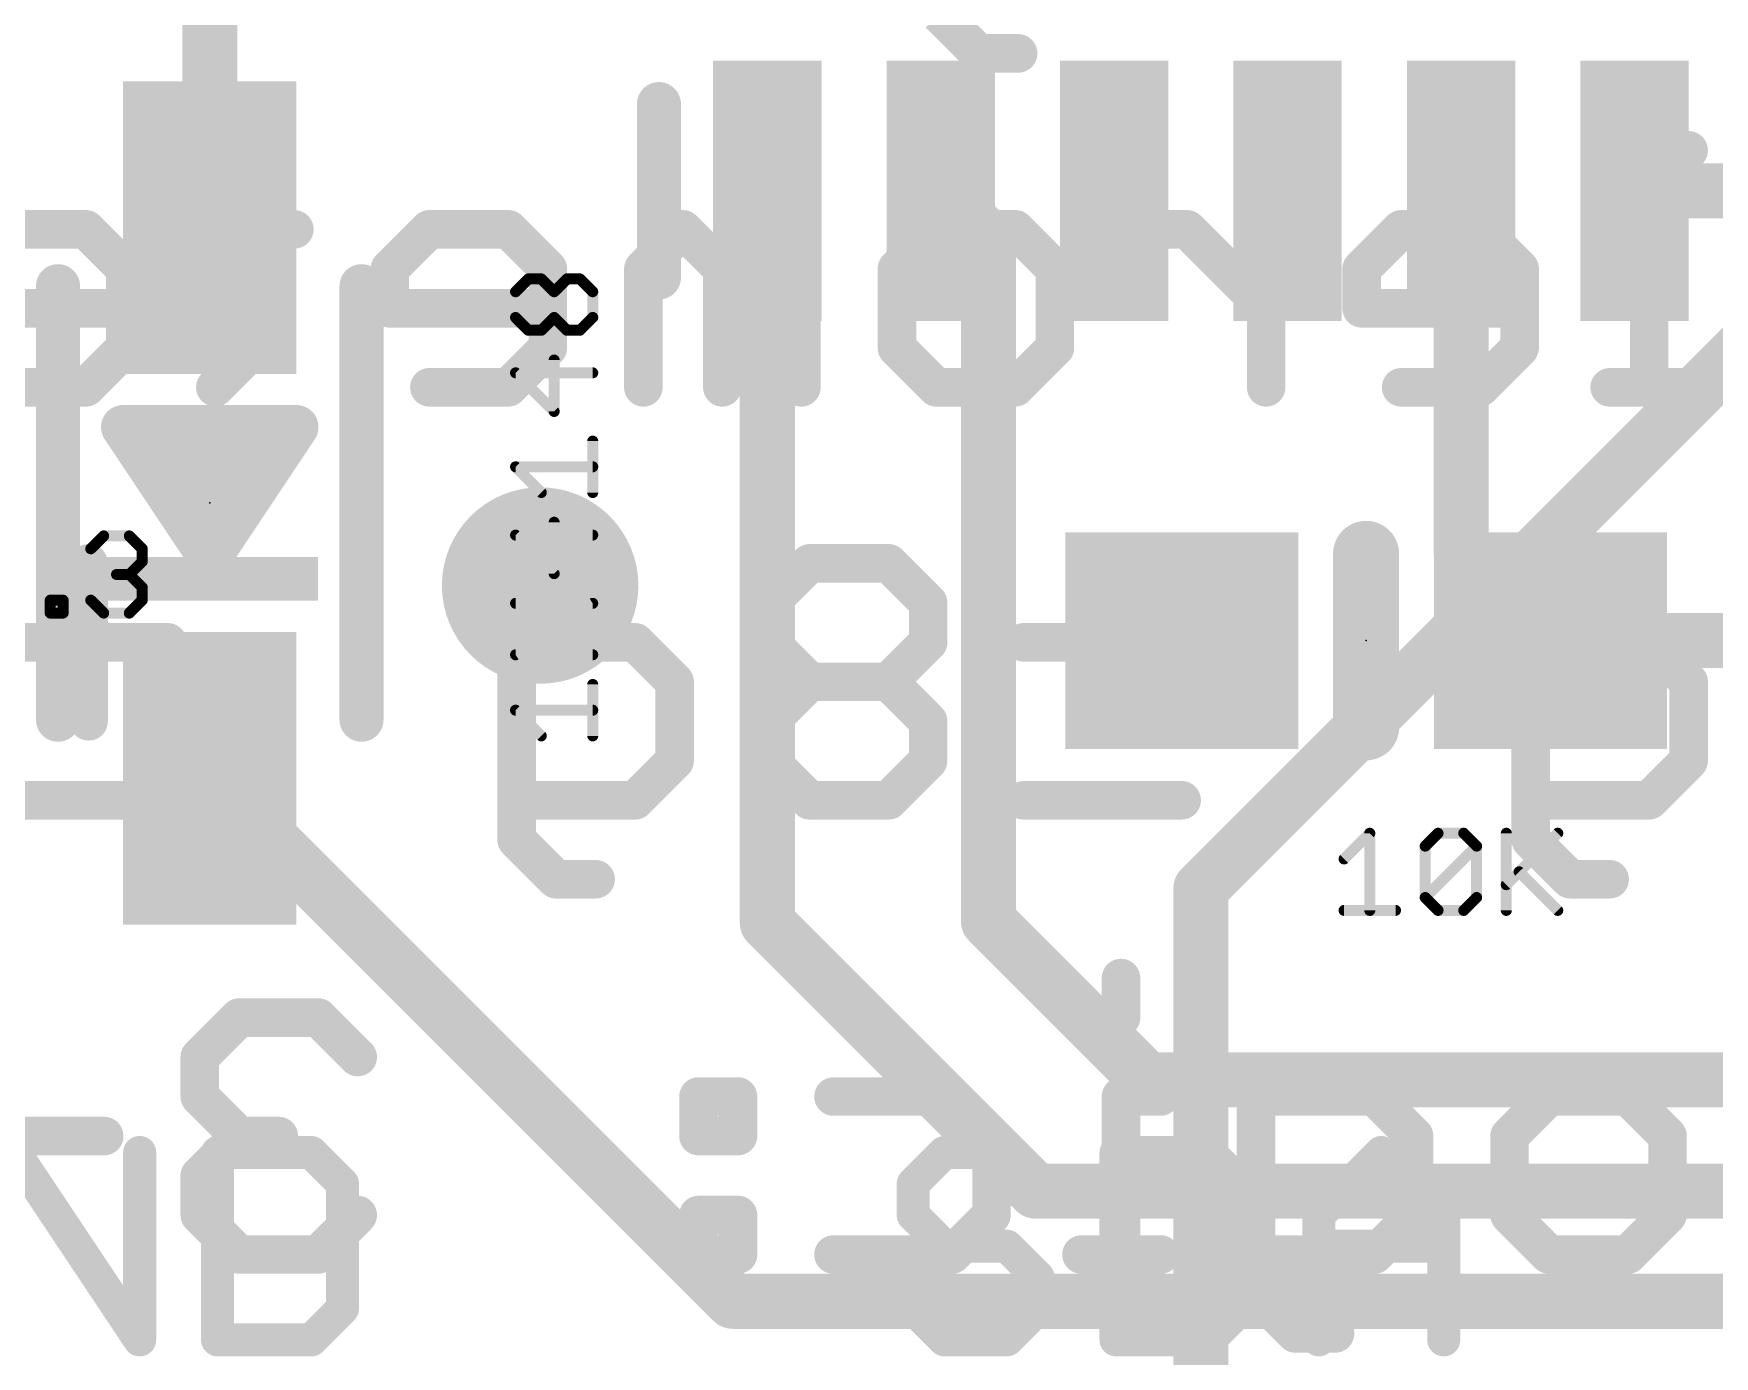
# Model space of a CAD drawing. Extents: x -8.7 to 32.1, y -4.6 to 25.2.
# Drawn here: x 7.32 to 15.07, y 3.68 to 9.79 of the extents above; entities that cross this region are included whole.
import ezdxf

# ---------------------------------------------------------------- set-up
doc = ezdxf.new("R2010")
doc.units = 0
for name, color, linetype in [('1', 12, 'CONTINUOUS'), ('16', 5, 'CONTINUOUS'), ('18', 110, 'CONTINUOUS'), ('21', 40, 'CONTINUOUS'), ('22', 6, 'CONTINUOUS'), ('23', 53, 'CONTINUOUS'), ('27', 4, 'CONTINUOUS')]:
    doc.layers.add(name, color=color, linetype=linetype)

# ---------------------------------------------------------------- blocks, each defined once
blk = doc.blocks.new('RECT')
blk.add_solid([(-0.5, -0.5), (0.5, -0.5), (-0.5, 0.5), (0.5, 0.5)])
blk = doc.blocks.new('ROUNDV')
at = {"const_width": 0.5}
blk.add_lwpolyline([(0, -0.25, 1), (0, 0.25, 1), (0, -0.25)], format="xyb", dxfattribs=at)

msp = doc.modelspace()

# ---------------------------------------------------------------- linework, layer by layer
at = {"layer": '1', "const_width": 0.254}
for points in [[(8.128, 8.89), (8.128, 10.58)], [(10.7, 9.06), (10.7, 5.683)], [(11.5, 9.06), (11.7198, 8.8402)], [(13.9, 9.06), (13.9, 7.397)], [(15.468, 9.06), (14.7, 9.06)], [(11.7198, 8.8402), (11.7198, 5.6908)], [(13.9, 7.397), (14.312, 6.985)], [(14.312, 6.985), (15.621, 6.985)], [(8.128, 6.35), (10.541, 3.937)], [(12.4518, 4.9588), (11.7198, 5.6908)], [(10.7, 5.683), (11.938, 4.445)], [(20.4412, 4.9588), (12.4518, 4.9588)], [(18.415, 4.445), (11.938, 4.445)], [(16.383, 3.937), (10.541, 3.937)]]:
    msp.add_lwpolyline(points, dxfattribs=at)
at = {"layer": '1', "const_width": 0.127}
for points in [[(10.7635, 9.06, 1), (10.6365, 9.06)], [(11.5449, 9.1049, 1), (11.4551, 9.0151)], [(13.9635, 9.06, 1), (13.8365, 9.06)], [(14.7, 9.1235, 1), (14.7, 8.9965)], [(8.0645, 8.89, 1), (8.1915, 8.89)], [(11.7833, 8.8402, 1), (11.6563, 8.8402)], [(11.6749, 8.7953, 1), (11.7647, 8.8851)], [(13.9449, 7.4419, 1), (13.8551, 7.3521)], [(13.8365, 7.397, 1), (13.9635, 7.397)], [(14.312, 7.0485, 1), (14.312, 6.9215)], [(14.2671, 6.9401, 1), (14.3569, 7.0299)], [(8.1729, 6.3949, 1), (8.0831, 6.3051)], [(11.7647, 5.7357, 1), (11.6749, 5.6459)], [(10.7449, 5.7279, 1), (10.6551, 5.6381)], [(10.6365, 5.683, 1), (10.7635, 5.683)], [(11.6563, 5.6908, 1), (11.7833, 5.6908)], [(12.4518, 5.0223, 1), (12.4518, 4.8953)], [(12.4069, 4.9139, 1), (12.4967, 5.0037)], [(11.938, 4.5085, 1), (11.938, 4.3815)], [(11.8931, 4.4001, 1), (11.9829, 4.4899)], [(10.541, 4.0005, 1), (10.541, 3.8735)], [(10.4961, 3.8921, 1), (10.5859, 3.9819)]]:
    msp.add_lwpolyline(points, format="xyb", dxfattribs=at)
at = {"layer": '16', "const_width": 0.254}
for points in [[(12.7, 5.842), (15.8735, 9.0155)], [(12.7, 2.54), (12.7, 5.842)]]:
    msp.add_lwpolyline(points, dxfattribs=at)
at = {"layer": '16', "const_width": 0.127}
for points in [[(12.7635, 5.842, 1), (12.6365, 5.842)], [(12.6551, 5.8869, 1), (12.7449, 5.7971)]]:
    msp.add_lwpolyline(points, format="xyb", dxfattribs=at)
at = {"layer": '21'}
for points, const_width in [([(10.2, 8.66), (10.2, 9.46)], 0.2032), ([(7.428, 6.62), (7.428, 8.62)], 0.2032), ([(8.828, 8.62), (8.828, 6.62)], 0.2032), ([(8.128, 7.37), (7.728, 7.97)], 0.2032), ([(7.728, 7.97), (8.528, 7.97)], 0.2032), ([(8.528, 7.97), (8.128, 7.37)], 0.2032), ([(8.128, 7.52), (7.928, 7.82)], 0.2032), ([(7.928, 7.82), (8.328, 7.82)], 0.2032), ([(8.328, 7.82), (8.128, 7.52)], 0.2032), ([(7.9936, 7.7216), (8.2624, 7.7216)], 0.2032), ([(13.462, 7.385), (13.462, 6.585)], 0.3048), ([(7.2284, 4.6235), (7.8047, 3.7592)], 0.1524), ([(7.8047, 3.7592), (7.8047, 4.6235)], 0.1524), ([(8.164, 4.6235), (8.164, 3.7592)], 0.1524), ([(8.5961, 4.6235), (8.164, 4.6235)], 0.1524), ([(8.7402, 4.4795), (8.5961, 4.6235)], 0.1524), ([(11.517, 4.6235), (11.3729, 4.4795)], 0.1524), ([(11.8051, 4.6235), (11.517, 4.6235)], 0.1524), ([(11.9491, 4.4795), (11.8051, 4.6235)], 0.1524), ([(12.3084, 4.6235), (12.3084, 3.7592)], 0.1524), ([(12.7406, 4.6235), (12.3084, 4.6235)], 0.1524), ([(12.8847, 4.4795), (12.7406, 4.6235)], 0.1524), ([(13.244, 4.3354), (13.5321, 4.6235)], 0.1524), ([(13.5321, 4.6235), (13.8202, 4.3354)], 0.1524), ([(8.7402, 3.9033), (8.7402, 4.4795)], 0.1524), ([(11.3729, 4.4795), (11.3729, 4.3354)], 0.1524), ([(12.8847, 3.9033), (12.8847, 4.4795)], 0.1524), ([(11.3729, 4.3354), (11.517, 4.1914)], 0.1524), ([(13.244, 3.7592), (13.244, 4.3354)], 0.1524), ([(13.8202, 4.3354), (13.8202, 3.7592)], 0.1524), ([(11.517, 4.1914), (11.8051, 4.1914)], 0.1524), ([(11.8051, 4.1914), (11.9491, 4.0473)], 0.1524), ([(13.244, 4.1914), (13.8202, 4.1914)], 0.1524), ([(11.9491, 4.0473), (11.9491, 3.9033)], 0.1524), ([(8.5961, 3.7592), (8.7402, 3.9033)], 0.1524), ([(11.517, 3.7592), (11.3729, 3.9033)], 0.1524), ([(11.9491, 3.9033), (11.8051, 3.7592)], 0.1524), ([(12.7406, 3.7592), (12.8847, 3.9033)], 0.1524), ([(8.164, 3.7592), (8.5961, 3.7592)], 0.1524), ([(11.8051, 3.7592), (11.517, 3.7592)], 0.1524), ([(12.3084, 3.7592), (12.7406, 3.7592)], 0.1524)]:
    msp.add_lwpolyline(points, dxfattribs=dict(at, const_width=const_width))
for points, const_width in [([(10.2508, 9.46, 1), (10.1492, 9.46)], 0.1016), ([(7.4788, 8.62, 1), (7.3772, 8.62)], 0.1016), ([(8.8788, 8.62, 1), (8.7772, 8.62)], 0.1016), ([(10.1492, 8.66, 1), (10.2508, 8.66)], 0.1016), ([(7.7703, 7.9982, 1), (7.6857, 7.9418)], 0.1016), ([(7.728, 8.0208, 1), (7.728, 7.9192)], 0.1016), ([(8.5703, 7.9418, 1), (8.4857, 7.9982)], 0.1016), ([(8.528, 7.9192, 1), (8.528, 8.0208)], 0.1016), ([(7.9703, 7.8482, 1), (7.8857, 7.7918)], 0.1016), ([(7.928, 7.8708, 1), (7.928, 7.7692)], 0.1016), ([(8.3703, 7.7918, 1), (8.2857, 7.8482)], 0.1016), ([(8.328, 7.7692, 1), (8.328, 7.8708)], 0.1016), ([(7.9936, 7.7724, 1), (7.9936, 7.6708)], 0.1016), ([(8.2624, 7.6708, 1), (8.2624, 7.7724)], 0.1016), ([(8.0857, 7.5482, 1), (8.1703, 7.4918)], 0.1016), ([(8.0857, 7.4918, 1), (8.1703, 7.5482)], 0.1016), ([(13.5382, 7.385, 1), (13.3858, 7.385)], 0.1524), ([(8.0857, 7.3982, 1), (8.1703, 7.3418)], 0.1016), ([(8.0857, 7.3418, 1), (8.1703, 7.3982)], 0.1016), ([(7.3772, 6.62, 1), (7.4788, 6.62)], 0.1016), ([(8.7772, 6.62, 1), (8.8788, 6.62)], 0.1016), ([(13.3858, 6.585, 1), (13.5382, 6.585)], 0.1524), ([(7.8428, 4.6235, 1), (7.7666, 4.6235)], 0.0762), ([(8.2021, 4.6235, 1), (8.1259, 4.6235)], 0.0762), ([(8.164, 4.6616, 1), (8.164, 4.5854)], 0.0762), ([(8.6231, 4.6505, 1), (8.5692, 4.5966)], 0.0762), ([(8.5961, 4.5854, 1), (8.5961, 4.6616)], 0.0762), ([(11.517, 4.6616, 1), (11.517, 4.5854)], 0.0762), ([(11.5439, 4.5966, 1), (11.49, 4.6505)], 0.0762), ([(11.832, 4.6505, 1), (11.7781, 4.5966)], 0.0762), ([(11.8051, 4.5854, 1), (11.8051, 4.6616)], 0.0762), ([(12.3465, 4.6235, 1), (12.2703, 4.6235)], 0.0762), ([(12.3084, 4.6616, 1), (12.3084, 4.5854)], 0.0762), ([(12.7676, 4.6505, 1), (12.7137, 4.5966)], 0.0762), ([(12.7406, 4.5854, 1), (12.7406, 4.6616)], 0.0762), ([(13.559, 4.6505, 1), (13.5051, 4.5966)], 0.0762), ([(13.559, 4.5966, 1), (13.5051, 4.6505)], 0.0762), ([(8.7783, 4.4795, 1), (8.7021, 4.4795)], 0.0762), ([(8.7132, 4.4525, 1), (8.7671, 4.5064)], 0.0762), ([(11.411, 4.4795, 1), (11.3348, 4.4795)], 0.0762), ([(11.346, 4.5064, 1), (11.3999, 4.4525)], 0.0762), ([(11.9222, 4.4525, 1), (11.9761, 4.5064)], 0.0762), ([(12.9228, 4.4795, 1), (12.8466, 4.4795)], 0.0762), ([(12.8577, 4.4525, 1), (12.9116, 4.5064)], 0.0762), ([(11.3999, 4.3624, 1), (11.346, 4.3085)], 0.0762), ([(11.3348, 4.3354, 1), (11.411, 4.3354)], 0.0762), ([(13.217, 4.3624, 1), (13.2709, 4.3085)], 0.0762), ([(13.2821, 4.3354, 1), (13.2059, 4.3354)], 0.0762), ([(13.8583, 4.3354, 1), (13.7821, 4.3354)], 0.0762), ([(13.7932, 4.3085, 1), (13.8471, 4.3624)], 0.0762), ([(11.517, 4.2295, 1), (11.517, 4.1533)], 0.0762), ([(11.832, 4.2183, 1), (11.7781, 4.1644)], 0.0762), ([(11.8051, 4.1533, 1), (11.8051, 4.2295)], 0.0762), ([(13.244, 4.2295, 1), (13.244, 4.1533)], 0.0762), ([(13.8202, 4.1533, 1), (13.8202, 4.2295)], 0.0762), ([(11.49, 4.1644, 1), (11.5439, 4.2183)], 0.0762), ([(11.9872, 4.0473, 1), (11.911, 4.0473)], 0.0762), ([(11.9222, 4.0204, 1), (11.9761, 4.0743)], 0.0762), ([(8.7671, 3.8763, 1), (8.7132, 3.9302)], 0.0762), ([(11.3999, 3.9302, 1), (11.346, 3.8763)], 0.0762), ([(11.9761, 3.8763, 1), (11.9222, 3.9302)], 0.0762), ([(12.9116, 3.8763, 1), (12.8577, 3.9302)], 0.0762), ([(8.7021, 3.9033, 1), (8.7783, 3.9033)], 0.0762), ([(11.911, 3.9033, 1), (11.9872, 3.9033)], 0.0762), ([(12.8466, 3.9033, 1), (12.9228, 3.9033)], 0.0762), ([(7.773, 3.7381, 1), (7.8364, 3.7803)], 0.0762), ([(8.164, 3.7973, 1), (8.164, 3.7211)], 0.0762), ([(8.5692, 3.7861, 1), (8.6231, 3.7323)], 0.0762), ([(8.5961, 3.7211, 1), (8.5961, 3.7973)], 0.0762), ([(11.517, 3.7973, 1), (11.517, 3.7211)], 0.0762), ([(11.49, 3.7323, 1), (11.5439, 3.7861)], 0.0762), ([(11.7781, 3.7861, 1), (11.832, 3.7323)], 0.0762), ([(11.8051, 3.7211, 1), (11.8051, 3.7973)], 0.0762), ([(12.3084, 3.7973, 1), (12.3084, 3.7211)], 0.0762), ([(12.7137, 3.7861, 1), (12.7676, 3.7323)], 0.0762), ([(12.7406, 3.7211, 1), (12.7406, 3.7973)], 0.0762), ([(7.7666, 3.7592, 1), (7.8428, 3.7592)], 0.0762), ([(8.1259, 3.7592, 1), (8.2021, 3.7592)], 0.0762), ([(12.2703, 3.7592, 1), (12.3465, 3.7592)], 0.0762), ([(13.2059, 3.7592, 1), (13.2821, 3.7592)], 0.0762), ([(13.7821, 3.7592, 1), (13.8583, 3.7592)], 0.0762)]:
    msp.add_lwpolyline(points, format="xyb", dxfattribs=dict(at, const_width=const_width))
at = {"layer": '22', "const_width": 0.1778}
for points in [[(11.6748, 9.694), (11.4926, 9.8762)], [(11.857, 9.694), (11.6748, 9.694)], [(14.9499, 9.2465), (14.7677, 9.2465)], [(14.7677, 9.2465), (14.7677, 8.1534)], [(8.336, 9.0643), (8.336, 8.3356)], [(7.5564, 8.8822), (7.1921, 8.8822)], [(7.7386, 8.7), (7.5564, 8.8822)], [(8.5182, 8.8822), (8.1539, 8.8822)], [(9.1411, 8.8822), (8.9589, 8.7)], [(9.5054, 8.8822), (9.1411, 8.8822)], [(9.6876, 8.7), (9.5054, 8.8822)], [(10.3105, 8.8822), (10.1283, 8.7)], [(10.4926, 8.7), (10.3105, 8.8822)], [(10.6748, 8.8822), (10.4926, 8.7)], [(10.857, 8.8822), (10.6748, 8.8822)], [(10.857, 8.1534), (10.857, 8.8822)], [(11.2977, 8.7), (11.4799, 8.8822)], [(11.4799, 8.8822), (11.8442, 8.8822)], [(11.8442, 8.8822), (12.0264, 8.7)], [(12.6365, 8.8822), (12.4543, 8.8822)], [(13.0009, 8.5178), (12.6365, 8.8822)], [(13.0009, 8.1534), (13.0009, 8.8822)], [(13.6237, 8.8822), (13.4416, 8.7)], [(13.9881, 8.8822), (13.6237, 8.8822)], [(14.1703, 8.7), (13.9881, 8.8822)], [(7.7386, 8.3356), (7.7386, 8.7)], [(8.9589, 8.7), (8.9589, 8.5178)], [(9.6876, 8.3356), (9.6876, 8.7)], [(10.1283, 8.7), (10.1283, 8.1534)], [(10.4926, 8.7), (10.4926, 8.1534)], [(11.2977, 8.3356), (11.2977, 8.7)], [(12.0264, 8.7), (12.0264, 8.3356)], [(13.4416, 8.7), (13.4416, 8.5178)], [(14.1703, 8.3356), (14.1703, 8.7)], [(7.0099, 8.5178), (7.7386, 8.5178)], [(8.9589, 8.5178), (9.6876, 8.5178)], [(13.4416, 8.5178), (14.1703, 8.5178)], [(7.5564, 8.1534), (7.7386, 8.3356)], [(8.336, 8.3356), (8.1539, 8.1534)], [(9.5054, 8.1534), (9.6876, 8.3356)], [(11.4799, 8.1534), (11.2977, 8.3356)], [(12.0264, 8.3356), (11.8442, 8.1534)], [(13.9881, 8.1534), (14.1703, 8.3356)], [(7.1921, 8.1534), (7.5564, 8.1534)], [(9.1411, 8.1534), (9.5054, 8.1534)], [(11.8442, 8.1534), (11.4799, 8.1534)], [(13.6237, 8.1534), (13.9881, 8.1534)], [(14.9499, 8.1534), (14.5855, 8.1534)], [(7.5692, 7.3415), (7.5692, 6.6128)], [(10.8952, 7.3415), (10.713, 7.1593)], [(11.2595, 7.3415), (10.8952, 7.3415)], [(11.4417, 7.1593), (11.2595, 7.3415)], [(12.2467, 7.3415), (12.2467, 6.6128)], [(10.713, 7.1593), (10.713, 6.9772)], [(11.4417, 6.9772), (11.4417, 7.1593)], [(7.9335, 6.9772), (7.2048, 6.9772)], [(9.5436, 6.0662), (9.5436, 6.9772)], [(9.5436, 6.9772), (10.0901, 6.9772)], [(10.0901, 6.9772), (10.2723, 6.795)], [(10.713, 6.9772), (10.8952, 6.795)], [(11.2595, 6.795), (11.4417, 6.9772)], [(12.6111, 6.9772), (11.8824, 6.9772)], [(14.2212, 6.0662), (14.2212, 6.9772)], [(14.2212, 6.9772), (14.7677, 6.9772)], [(14.7677, 6.9772), (14.9499, 6.795)], [(10.2723, 6.795), (10.2723, 6.4306)], [(10.8952, 6.795), (10.713, 6.6128)], [(11.2595, 6.795), (10.8952, 6.795)], [(11.4417, 6.6128), (11.2595, 6.795)], [(14.9499, 6.795), (14.9499, 6.4306)], [(10.713, 6.6128), (10.713, 6.4306)], [(11.4417, 6.4306), (11.4417, 6.6128)], [(10.2723, 6.4306), (10.0901, 6.2484)], [(10.713, 6.4306), (10.8952, 6.2484)], [(11.2595, 6.2484), (11.4417, 6.4306)], [(14.9499, 6.4306), (14.7677, 6.2484)], [(7.9335, 6.2484), (7.2048, 6.2484)], [(10.0901, 6.2484), (9.5436, 6.2484)], [(10.8952, 6.2484), (11.2595, 6.2484)], [(12.6111, 6.2484), (11.8824, 6.2484)], [(14.7677, 6.2484), (14.2212, 6.2484)], [(9.7258, 5.884), (9.5436, 6.0662)], [(14.4034, 5.884), (14.2212, 6.0662)], [(9.908, 5.884), (9.7258, 5.884)], [(14.5855, 5.884), (14.4034, 5.884)], [(12.3315, 5.4282), (12.3315, 5.246)], [(8.264, 5.246), (8.0818, 5.0638)], [(8.6284, 5.246), (8.264, 5.246)], [(8.8106, 5.0638), (8.6284, 5.246)], [(8.0818, 5.0638), (8.0818, 4.8817)], [(8.0818, 4.8817), (8.264, 4.6995)], [(10.5647, 4.8817), (10.3825, 4.8817)], [(10.3825, 4.8817), (10.3825, 4.6995)], [(10.5647, 4.6995), (10.5647, 4.8817)], [(11.0053, 4.8817), (11.5519, 4.8817)], [(11.5519, 4.8817), (11.7341, 4.6995)], [(12.5137, 4.8817), (12.3315, 4.8817)], [(12.3315, 4.8817), (12.3315, 4.1529)], [(12.9543, 3.9707), (12.9543, 4.8817)], [(12.9543, 4.8817), (13.5009, 4.8817)], [(13.5009, 4.8817), (13.6831, 4.6995)], [(14.1237, 4.6995), (14.3059, 4.8817)], [(14.3059, 4.8817), (14.6703, 4.8817)], [(14.6703, 4.8817), (14.8525, 4.6995)], [(7.6412, 4.6995), (6.9124, 4.6995)], [(8.264, 4.6995), (8.0818, 4.5173)], [(8.264, 4.6995), (8.4462, 4.6995)], [(10.3825, 4.6995), (10.5647, 4.6995)], [(11.7341, 4.6995), (11.7341, 4.3351)], [(13.6831, 4.6995), (13.6831, 4.3351)], [(14.1237, 4.3351), (14.1237, 4.6995)], [(14.8525, 4.6995), (14.8525, 4.3351)], [(8.0818, 4.5173), (8.0818, 4.3351)], [(8.0818, 4.3351), (8.264, 4.1529)], [(8.6284, 4.1529), (8.8106, 4.3351)], [(10.5647, 4.3351), (10.3825, 4.3351)], [(10.3825, 4.3351), (10.3825, 4.1529)], [(10.5647, 4.1529), (10.5647, 4.3351)], [(11.7341, 4.3351), (11.5519, 4.1529)], [(13.6831, 4.3351), (13.5009, 4.1529)], [(14.3059, 4.1529), (14.1237, 4.3351)], [(14.8525, 4.3351), (14.6703, 4.1529)], [(8.264, 4.1529), (8.6284, 4.1529)], [(10.3825, 4.1529), (10.5647, 4.1529)], [(11.5519, 4.1529), (11.0053, 4.1529)], [(12.5137, 4.1529), (12.1493, 4.1529)], [(13.5009, 4.1529), (12.9543, 4.1529)], [(14.6703, 4.1529), (14.3059, 4.1529)], [(13.1365, 3.7885), (12.9543, 3.9707)], [(13.3187, 3.7885), (13.1365, 3.7885)]]:
    msp.add_lwpolyline(points, dxfattribs=at)
at = {"layer": '22', "const_width": 0.0889}
for points in [[(11.6748, 9.7385, 1), (11.6748, 9.6496)], [(11.6433, 9.6626, 1), (11.7062, 9.7255)], [(11.857, 9.6496, 1), (11.857, 9.7385)], [(14.7677, 9.291, 1), (14.7677, 9.2021)], [(14.8122, 9.2465, 1), (14.7233, 9.2465)], [(14.9499, 9.2021, 1), (14.9499, 9.291)], [(8.3805, 9.0643, 1), (8.2916, 9.0643)], [(7.5879, 8.9136, 1), (7.525, 8.8507)], [(7.5564, 8.8377, 1), (7.5564, 8.9266)], [(8.1539, 8.9266, 1), (8.1539, 8.8377)], [(8.5182, 8.8377, 1), (8.5182, 8.9266)], [(9.1411, 8.9266, 1), (9.1411, 8.8377)], [(9.1725, 8.8507, 1), (9.1096, 8.9136)], [(9.5369, 8.9136, 1), (9.474, 8.8507)], [(9.5054, 8.8377, 1), (9.5054, 8.9266)], [(10.3419, 8.9136, 1), (10.279, 8.8507)], [(10.3419, 8.8507, 1), (10.279, 8.9136)], [(10.6748, 8.9266, 1), (10.6748, 8.8377)], [(10.7063, 8.8507, 1), (10.6434, 8.9136)], [(10.9015, 8.8822, 1), (10.8126, 8.8822)], [(10.857, 8.8377, 1), (10.857, 8.9266)], [(11.4799, 8.9266, 1), (11.4799, 8.8377)], [(11.5113, 8.8507, 1), (11.4484, 8.9136)], [(11.8757, 8.9136, 1), (11.8128, 8.8507)], [(11.8442, 8.8377, 1), (11.8442, 8.9266)], [(12.4543, 8.9266, 1), (12.4543, 8.8377)], [(12.668, 8.9136, 1), (12.6051, 8.8507)], [(12.6365, 8.8377, 1), (12.6365, 8.9266)], [(13.0454, 8.8822, 1), (12.9565, 8.8822)], [(13.6237, 8.9266, 1), (13.6237, 8.8377)], [(13.6552, 8.8507, 1), (13.5923, 8.9136)], [(14.0196, 8.9136, 1), (13.9567, 8.8507)], [(13.9881, 8.8377, 1), (13.9881, 8.9266)], [(7.7831, 8.7, 1), (7.6942, 8.7)], [(7.7072, 8.6685, 1), (7.7701, 8.7314)], [(8.9274, 8.7314, 1), (8.9903, 8.6685)], [(9.0033, 8.7, 1), (8.9144, 8.7)], [(9.7321, 8.7, 1), (9.6432, 8.7)], [(9.6562, 8.6685, 1), (9.7191, 8.7314)], [(10.0968, 8.7314, 1), (10.1597, 8.6685)], [(10.1727, 8.7, 1), (10.0838, 8.7)], [(10.4612, 8.7314, 1), (10.5241, 8.6685)], [(10.5371, 8.7, 1), (10.4482, 8.7)], [(10.4612, 8.6685, 1), (10.5241, 8.7314)], [(11.2662, 8.7314, 1), (11.3291, 8.6685)], [(11.3421, 8.7, 1), (11.2532, 8.7)], [(12.0709, 8.7, 1), (11.982, 8.7)], [(11.995, 8.6685, 1), (12.0578, 8.7314)], [(13.486, 8.7, 1), (13.3971, 8.7)], [(13.4101, 8.7314, 1), (13.473, 8.6685)], [(14.2148, 8.7, 1), (14.1259, 8.7)], [(14.1389, 8.6685, 1), (14.2017, 8.7314)], [(7.7386, 8.4733, 1), (7.7386, 8.5622)], [(8.9589, 8.5622, 1), (8.9589, 8.4733)], [(9.6876, 8.4733, 1), (9.6876, 8.5622)], [(13.4416, 8.5622, 1), (13.4416, 8.4733)], [(14.1703, 8.4733, 1), (14.1703, 8.5622)], [(8.9144, 8.5178, 1), (9.0033, 8.5178)], [(12.9695, 8.4863, 1), (13.0323, 8.5492)], [(13.3971, 8.5178, 1), (13.486, 8.5178)], [(7.6942, 8.3356, 1), (7.7831, 8.3356)], [(7.7701, 8.3042, 1), (7.7072, 8.367)], [(8.2916, 8.3356, 1), (8.3805, 8.3356)], [(8.3675, 8.3042, 1), (8.3046, 8.367)], [(9.6432, 8.3356, 1), (9.7321, 8.3356)], [(9.7191, 8.3042, 1), (9.6562, 8.367)], [(11.3291, 8.367, 1), (11.2662, 8.3042)], [(11.2532, 8.3356, 1), (11.3421, 8.3356)], [(11.982, 8.3356, 1), (12.0709, 8.3356)], [(12.0578, 8.3042, 1), (11.995, 8.367)], [(14.1259, 8.3356, 1), (14.2148, 8.3356)], [(14.2017, 8.3042, 1), (14.1389, 8.367)], [(7.525, 8.1848, 1), (7.5879, 8.122)], [(7.5564, 8.109, 1), (7.5564, 8.1978)], [(8.1224, 8.1848, 1), (8.1853, 8.122)], [(9.1411, 8.1978, 1), (9.1411, 8.109)], [(9.474, 8.1848, 1), (9.5369, 8.122)], [(9.5054, 8.109, 1), (9.5054, 8.1978)], [(11.4799, 8.1978, 1), (11.4799, 8.109)], [(11.4484, 8.122, 1), (11.5113, 8.1848)], [(11.8128, 8.1848, 1), (11.8757, 8.122)], [(11.8442, 8.109, 1), (11.8442, 8.1978)], [(13.6237, 8.1978, 1), (13.6237, 8.109)], [(13.9567, 8.1848, 1), (14.0196, 8.122)], [(13.9881, 8.109, 1), (13.9881, 8.1978)], [(14.5855, 8.1978, 1), (14.5855, 8.109)], [(14.9499, 8.109, 1), (14.9499, 8.1978)], [(10.0838, 8.1534, 1), (10.1727, 8.1534)], [(10.4482, 8.1534, 1), (10.5371, 8.1534)], [(10.8126, 8.1534, 1), (10.9015, 8.1534)], [(12.9565, 8.1534, 1), (13.0454, 8.1534)], [(14.7233, 8.1534, 1), (14.8122, 8.1534)], [(7.6136, 7.3415, 1), (7.5247, 7.3415)], [(10.8952, 7.386, 1), (10.8952, 7.2971)], [(10.9266, 7.3101, 1), (10.8637, 7.373)], [(11.291, 7.373, 1), (11.2281, 7.3101)], [(11.2595, 7.2971, 1), (11.2595, 7.386)], [(12.2912, 7.3415, 1), (12.2023, 7.3415)], [(10.7574, 7.1593, 1), (10.6685, 7.1593)], [(10.6815, 7.1908, 1), (10.7444, 7.1279)], [(11.4862, 7.1593, 1), (11.3973, 7.1593)], [(11.4103, 7.1279, 1), (11.4732, 7.1908)], [(7.9335, 6.9327, 1), (7.9335, 7.0216)], [(9.588, 6.9772, 1), (9.4991, 6.9772)], [(9.5436, 7.0216, 1), (9.5436, 6.9327)], [(10.1216, 7.0086, 1), (10.0587, 6.9457)], [(10.0901, 6.9327, 1), (10.0901, 7.0216)], [(10.7444, 7.0086, 1), (10.6815, 6.9457)], [(11.4732, 6.9457, 1), (11.4103, 7.0086)], [(11.8824, 7.0216, 1), (11.8824, 6.9327)], [(12.6111, 6.9327, 1), (12.6111, 7.0216)], [(14.2656, 6.9772, 1), (14.1767, 6.9772)], [(14.2212, 7.0216, 1), (14.2212, 6.9327)], [(14.7992, 7.0086, 1), (14.7363, 6.9457)], [(14.7677, 6.9327, 1), (14.7677, 7.0216)], [(10.6685, 6.9772, 1), (10.7574, 6.9772)], [(11.3973, 6.9772, 1), (11.4862, 6.9772)], [(10.3168, 6.795, 1), (10.2279, 6.795)], [(10.2409, 6.7635, 1), (10.3038, 6.8264)], [(10.8952, 6.8394, 1), (10.8952, 6.7505)], [(10.9266, 6.7635, 1), (10.8637, 6.8264)], [(10.8637, 6.7635, 1), (10.9266, 6.8264)], [(11.291, 6.8264, 1), (11.2281, 6.7635)], [(11.2281, 6.8264, 1), (11.291, 6.7635)], [(11.2595, 6.7505, 1), (11.2595, 6.8394)], [(14.9944, 6.795, 1), (14.9055, 6.795)], [(14.9185, 6.7635, 1), (14.9813, 6.8264)], [(10.7574, 6.6128, 1), (10.6685, 6.6128)], [(10.6815, 6.6442, 1), (10.7444, 6.5813)], [(11.4862, 6.6128, 1), (11.3973, 6.6128)], [(11.4103, 6.5813, 1), (11.4732, 6.6442)], [(7.5247, 6.6128, 1), (7.6136, 6.6128)], [(12.2023, 6.6128, 1), (12.2912, 6.6128)], [(10.3038, 6.3992, 1), (10.2409, 6.462)], [(10.7444, 6.462, 1), (10.6815, 6.3992)], [(11.4732, 6.3992, 1), (11.4103, 6.462)], [(14.9813, 6.3992, 1), (14.9185, 6.462)], [(10.2279, 6.4306, 1), (10.3168, 6.4306)], [(10.6685, 6.4306, 1), (10.7574, 6.4306)], [(11.3973, 6.4306, 1), (11.4862, 6.4306)], [(14.9055, 6.4306, 1), (14.9944, 6.4306)], [(7.9335, 6.2039, 1), (7.9335, 6.2929)], [(9.5436, 6.2929, 1), (9.5436, 6.2039)], [(10.0587, 6.2798, 1), (10.1216, 6.217)], [(10.0901, 6.2039, 1), (10.0901, 6.2929)], [(10.8952, 6.2929, 1), (10.8952, 6.2039)], [(10.8637, 6.217, 1), (10.9266, 6.2798)], [(11.2281, 6.2798, 1), (11.291, 6.217)], [(11.2595, 6.2039, 1), (11.2595, 6.2929)], [(11.8824, 6.2929, 1), (11.8824, 6.2039)], [(12.6111, 6.2039, 1), (12.6111, 6.2929)], [(14.2212, 6.2929, 1), (14.2212, 6.2039)], [(14.7363, 6.2798, 1), (14.7992, 6.217)], [(14.7677, 6.2039, 1), (14.7677, 6.2929)], [(9.575, 6.0976, 1), (9.5121, 6.0348)], [(14.2526, 6.0976, 1), (14.1897, 6.0348)], [(9.4991, 6.0662, 1), (9.588, 6.0662)], [(14.1767, 6.0662, 1), (14.2656, 6.0662)], [(9.7258, 5.9285, 1), (9.7258, 5.8396)], [(9.908, 5.8396, 1), (9.908, 5.9285)], [(14.4034, 5.9285, 1), (14.4034, 5.8396)], [(14.5855, 5.8396, 1), (14.5855, 5.9285)], [(9.6943, 5.8526, 1), (9.7572, 5.9155)], [(14.3719, 5.8526, 1), (14.4348, 5.9155)], [(12.3759, 5.4282, 1), (12.287, 5.4282)], [(8.264, 5.2905, 1), (8.264, 5.2016)], [(8.2954, 5.2146, 1), (8.2326, 5.2775)], [(8.6598, 5.2775, 1), (8.597, 5.2146)], [(8.6284, 5.2016, 1), (8.6284, 5.2905)], [(12.287, 5.246, 1), (12.3759, 5.246)], [(8.1263, 5.0638, 1), (8.0374, 5.0638)], [(8.0504, 5.0953, 1), (8.1133, 5.0324)], [(8.7792, 5.0324, 1), (8.842, 5.0953)], [(8.1133, 4.9131, 1), (8.0504, 4.8502)], [(10.4269, 4.8817, 1), (10.338, 4.8817)], [(10.3825, 4.9261, 1), (10.3825, 4.8372)], [(10.6091, 4.8817, 1), (10.5202, 4.8817)], [(10.5647, 4.8372, 1), (10.5647, 4.9261)], [(11.0053, 4.9261, 1), (11.0053, 4.8372)], [(11.5833, 4.9131, 1), (11.5205, 4.8502)], [(11.5519, 4.8372, 1), (11.5519, 4.9261)], [(12.3315, 4.9261, 1), (12.3315, 4.8372)], [(12.3759, 4.8817, 1), (12.287, 4.8817)], [(12.5137, 4.8372, 1), (12.5137, 4.9261)], [(12.9543, 4.9261, 1), (12.9543, 4.8372)], [(12.9988, 4.8817, 1), (12.9099, 4.8817)], [(13.5323, 4.9131, 1), (13.4694, 4.8502)], [(13.5009, 4.8372, 1), (13.5009, 4.9261)], [(14.3059, 4.9261, 1), (14.3059, 4.8372)], [(14.3373, 4.8502, 1), (14.2745, 4.9131)], [(14.7017, 4.9131, 1), (14.6388, 4.8502)], [(14.6703, 4.8372, 1), (14.6703, 4.9261)], [(8.0374, 4.8817, 1), (8.1263, 4.8817)], [(7.6412, 4.655, 1), (7.6412, 4.7439)], [(8.264, 4.7439, 1), (8.264, 4.655)], [(8.2954, 4.668, 1), (8.2326, 4.7309)], [(8.2326, 4.668, 1), (8.2954, 4.7309)], [(8.4462, 4.655, 1), (8.4462, 4.7439)], [(10.338, 4.6995, 1), (10.4269, 4.6995)], [(10.3825, 4.7439, 1), (10.3825, 4.655)], [(10.5202, 4.6995, 1), (10.6091, 4.6995)], [(10.5647, 4.655, 1), (10.5647, 4.7439)], [(11.7785, 4.6995, 1), (11.6896, 4.6995)], [(11.7026, 4.668, 1), (11.7655, 4.7309)], [(13.7275, 4.6995, 1), (13.6386, 4.6995)], [(13.6516, 4.668, 1), (13.7145, 4.7309)], [(14.0923, 4.7309, 1), (14.1551, 4.668)], [(14.1682, 4.6995, 1), (14.0793, 4.6995)], [(14.8969, 4.6995, 1), (14.808, 4.6995)], [(14.821, 4.668, 1), (14.8839, 4.7309)], [(8.1263, 4.5173, 1), (8.0374, 4.5173)], [(8.0504, 4.5487, 1), (8.1133, 4.4858)], [(8.1133, 4.3665, 1), (8.0504, 4.3037)], [(8.842, 4.3037, 1), (8.7792, 4.3665)], [(10.4269, 4.3351, 1), (10.338, 4.3351)], [(10.3825, 4.3795, 1), (10.3825, 4.2906)], [(10.6091, 4.3351, 1), (10.5202, 4.3351)], [(10.5647, 4.2906, 1), (10.5647, 4.3795)], [(11.7655, 4.3037, 1), (11.7026, 4.3665)], [(13.7145, 4.3037, 1), (13.6516, 4.3665)], [(14.1551, 4.3665, 1), (14.0923, 4.3037)], [(14.8839, 4.3037, 1), (14.821, 4.3665)], [(8.0374, 4.3351, 1), (8.1263, 4.3351)], [(11.6896, 4.3351, 1), (11.7785, 4.3351)], [(13.6386, 4.3351, 1), (13.7275, 4.3351)], [(14.0793, 4.3351, 1), (14.1682, 4.3351)], [(14.808, 4.3351, 1), (14.8969, 4.3351)], [(8.264, 4.1974, 1), (8.264, 4.1084)], [(8.2326, 4.1215, 1), (8.2954, 4.1843)], [(8.597, 4.1843, 1), (8.6598, 4.1215)], [(8.6284, 4.1084, 1), (8.6284, 4.1974)], [(10.338, 4.1529, 1), (10.4269, 4.1529)], [(10.3825, 4.1974, 1), (10.3825, 4.1084)], [(10.5202, 4.1529, 1), (10.6091, 4.1529)], [(10.5647, 4.1084, 1), (10.5647, 4.1974)], [(11.0053, 4.1974, 1), (11.0053, 4.1084)], [(11.5205, 4.1843, 1), (11.5833, 4.1215)], [(11.5519, 4.1084, 1), (11.5519, 4.1974)], [(12.1493, 4.1974, 1), (12.1493, 4.1084)], [(12.287, 4.1529, 1), (12.3759, 4.1529)], [(12.5137, 4.1084, 1), (12.5137, 4.1974)], [(12.9543, 4.1974, 1), (12.9543, 4.1084)], [(13.4694, 4.1843, 1), (13.5323, 4.1215)], [(13.5009, 4.1084, 1), (13.5009, 4.1974)], [(14.3059, 4.1974, 1), (14.3059, 4.1084)], [(14.2745, 4.1215, 1), (14.3373, 4.1843)], [(14.6388, 4.1843, 1), (14.7017, 4.1215)], [(14.6703, 4.1084, 1), (14.6703, 4.1974)], [(12.9857, 4.0021, 1), (12.9229, 3.9393)], [(12.9099, 3.9707, 1), (12.9988, 3.9707)], [(13.1365, 3.833, 1), (13.1365, 3.7441)], [(13.3187, 3.7441, 1), (13.3187, 3.833)], [(13.1051, 3.7571, 1), (13.1679, 3.82)]]:
    msp.add_lwpolyline(points, format="xyb", dxfattribs=at)
at = {"layer": '23'}
for p in [(8.128, 7.62), (13.462, 6.985)]:
    msp.add_point(p, dxfattribs=at)
at = {"layer": '27', "const_width": 0.0508}
for points in [[(9.5387, 8.5944), (9.598, 8.6537)], [(9.5387, 8.4757), (9.5387, 8.5944)], [(9.598, 8.6537), (9.6573, 8.6537)], [(9.6573, 8.6537), (9.7167, 8.5944)], [(9.7167, 8.5944), (9.776, 8.6537)], [(9.7167, 8.4757), (9.7167, 8.5944)], [(9.776, 8.6537), (9.8353, 8.6537)], [(9.8353, 8.6537), (9.8946, 8.5944)], [(9.8946, 8.5944), (9.8946, 8.4757)], [(9.598, 8.4164), (9.5387, 8.4757)], [(9.7167, 8.4757), (9.6573, 8.4164)], [(9.776, 8.4164), (9.7167, 8.4757)], [(9.8946, 8.4757), (9.8353, 8.4164)], [(9.6573, 8.4164), (9.598, 8.4164)], [(9.8353, 8.4164), (9.776, 8.4164)], [(9.7167, 8.0422), (9.7167, 8.2795)], [(9.8946, 8.2202), (9.5387, 8.2202)], [(9.5387, 8.2202), (9.7167, 8.0422)], [(9.8946, 7.668), (9.8946, 7.9053)], [(9.6573, 7.668), (9.5387, 7.7867)], [(9.5387, 7.7867), (9.8946, 7.7867)], [(9.7167, 7.2938), (9.7167, 7.5311)], [(7.5792, 7.4086), (7.6385, 7.4679)], [(7.6385, 7.4679), (7.7571, 7.4679)], [(7.7571, 7.4679), (7.8164, 7.4086)], [(9.8946, 7.4718), (9.5387, 7.4718)], [(9.5387, 7.4718), (9.7167, 7.2938)], [(7.8164, 7.3493), (7.7571, 7.29)], [(7.8164, 7.4086), (7.8164, 7.3493)], [(7.7571, 7.29), (7.6978, 7.29)], [(7.7571, 7.29), (7.8164, 7.2306)], [(7.8164, 7.2306), (7.8164, 7.1713)], [(7.3921, 7.112), (7.3921, 7.1713)], [(7.3921, 7.1713), (7.4514, 7.1713)], [(7.4514, 7.112), (7.3921, 7.112)], [(7.4514, 7.1713), (7.4514, 7.112)], [(7.6385, 7.112), (7.5792, 7.1713)], [(7.7571, 7.112), (7.6385, 7.112)], [(7.8164, 7.1713), (7.7571, 7.112)], [(9.5387, 6.9196), (9.8946, 7.1569)], [(9.8946, 7.1569), (9.5387, 7.1569)], [(9.8946, 6.9196), (9.5387, 6.9196)], [(9.8946, 6.5454), (9.8946, 6.7827)], [(9.6573, 6.5454), (9.5387, 6.664)], [(9.5387, 6.664), (9.8946, 6.664)], [(13.3604, 5.9777), (13.479, 6.0963)], [(13.479, 6.0963), (13.479, 5.7404)], [(13.7346, 6.037), (13.7939, 6.0963)], [(13.7346, 5.7997), (13.7346, 6.037)], [(13.7346, 5.7997), (13.9719, 6.037)], [(13.7939, 6.0963), (13.9126, 6.0963)], [(13.9126, 6.0963), (13.9719, 6.037)], [(13.9719, 6.037), (13.9719, 5.7997)], [(14.1088, 6.0963), (14.1088, 5.7404)], [(14.1088, 5.859), (14.3461, 6.0963)], [(14.1681, 5.9184), (14.3461, 5.7404)], [(13.7939, 5.7404), (13.7346, 5.7997)], [(13.9719, 5.7997), (13.9126, 5.7404)], [(13.3604, 5.7404), (13.5977, 5.7404)], [(13.9126, 5.7404), (13.7939, 5.7404)]]:
    msp.add_lwpolyline(points, dxfattribs=at)
at = {"layer": '27', "const_width": 0.0254}
for points in [[(9.5514, 8.5944, 1), (9.526, 8.5944)], [(9.5297, 8.6034, 1), (9.5477, 8.5854)], [(9.598, 8.6664, 1), (9.598, 8.641)], [(9.607, 8.6447, 1), (9.589, 8.6627)], [(9.6663, 8.6627, 1), (9.6484, 8.6447)], [(9.6573, 8.641, 1), (9.6573, 8.6664)], [(9.7294, 8.5944, 1), (9.704, 8.5944)], [(9.7077, 8.6034, 1), (9.7256, 8.5854)], [(9.7077, 8.5854, 1), (9.7256, 8.6034)], [(9.776, 8.6664, 1), (9.776, 8.641)], [(9.7849, 8.6447, 1), (9.767, 8.6627)], [(9.8443, 8.6627, 1), (9.8263, 8.6447)], [(9.8353, 8.641, 1), (9.8353, 8.6664)], [(9.9073, 8.5944, 1), (9.8819, 8.5944)], [(9.8856, 8.5854, 1), (9.9036, 8.6034)], [(9.5477, 8.4847, 1), (9.5297, 8.4668)], [(9.526, 8.4757, 1), (9.5514, 8.4757)], [(9.7256, 8.4847, 1), (9.7077, 8.4668)], [(9.704, 8.4757, 1), (9.7294, 8.4757)], [(9.7256, 8.4668, 1), (9.7077, 8.4847)], [(9.8819, 8.4757, 1), (9.9073, 8.4757)], [(9.9036, 8.4668, 1), (9.8856, 8.4847)], [(9.598, 8.4291, 1), (9.598, 8.4037)], [(9.589, 8.4075, 1), (9.607, 8.4254)], [(9.6484, 8.4254, 1), (9.6663, 8.4075)], [(9.6573, 8.4037, 1), (9.6573, 8.4291)], [(9.776, 8.4291, 1), (9.776, 8.4037)], [(9.767, 8.4075, 1), (9.7849, 8.4254)], [(9.8263, 8.4254, 1), (9.8443, 8.4075)], [(9.8353, 8.4037, 1), (9.8353, 8.4291)], [(9.7294, 8.2795, 1), (9.704, 8.2795)], [(9.5387, 8.2329, 1), (9.5387, 8.2075)], [(9.5477, 8.2292, 1), (9.5297, 8.2112)], [(9.8946, 8.2075, 1), (9.8946, 8.2329)], [(9.7077, 8.0332, 1), (9.7256, 8.0512)], [(9.704, 8.0422, 1), (9.7294, 8.0422)], [(9.9073, 7.9053, 1), (9.8819, 7.9053)], [(9.5387, 7.7994, 1), (9.5387, 7.774)], [(9.5477, 7.7956, 1), (9.5297, 7.7777)], [(9.8946, 7.774, 1), (9.8946, 7.7994)], [(9.6484, 7.659, 1), (9.6663, 7.677)], [(9.8819, 7.668, 1), (9.9073, 7.668)], [(9.7294, 7.5311, 1), (9.704, 7.5311)], [(7.6385, 7.4806, 1), (7.6385, 7.4552)], [(7.6475, 7.4589, 1), (7.6295, 7.4769)], [(7.7661, 7.4769, 1), (7.7481, 7.4589)], [(7.7571, 7.4552, 1), (7.7571, 7.4806)], [(9.5387, 7.4845, 1), (9.5387, 7.4591)], [(9.5477, 7.4807, 1), (9.5297, 7.4628)], [(9.8946, 7.4591, 1), (9.8946, 7.4845)], [(7.5702, 7.4176, 1), (7.5882, 7.3996)], [(7.8291, 7.4086, 1), (7.8037, 7.4086)], [(7.8075, 7.3996, 1), (7.8254, 7.4176)], [(7.8254, 7.3403, 1), (7.8075, 7.3582)], [(7.6978, 7.3026, 1), (7.6978, 7.2773)], [(7.7661, 7.2989, 1), (7.7481, 7.281)], [(7.7481, 7.2989, 1), (7.7661, 7.281)], [(7.7571, 7.2773, 1), (7.7571, 7.3026)], [(7.8037, 7.3493, 1), (7.8291, 7.3493)], [(9.704, 7.2938, 1), (9.7294, 7.2938)], [(9.7077, 7.2848, 1), (9.7256, 7.3028)], [(7.8291, 7.2306, 1), (7.8037, 7.2306)], [(7.8075, 7.2217, 1), (7.8254, 7.2396)], [(7.4048, 7.1713, 1), (7.3794, 7.1713)], [(7.3921, 7.184, 1), (7.3921, 7.1586)], [(7.3921, 7.1247, 1), (7.3921, 7.0993)], [(7.4641, 7.1713, 1), (7.4387, 7.1713)], [(7.4514, 7.1586, 1), (7.4514, 7.184)], [(7.4514, 7.0993, 1), (7.4514, 7.1247)], [(7.5882, 7.1803, 1), (7.5702, 7.1623)], [(7.6385, 7.1247, 1), (7.6385, 7.0993)], [(7.6295, 7.103, 1), (7.6475, 7.121)], [(7.7481, 7.121, 1), (7.7661, 7.103)], [(7.7571, 7.0993, 1), (7.7571, 7.1247)], [(7.8037, 7.1713, 1), (7.8291, 7.1713)], [(7.8254, 7.1623, 1), (7.8075, 7.1803)], [(9.5387, 7.1696, 1), (9.5387, 7.1442)], [(9.9016, 7.1463, 1), (9.8876, 7.1674)], [(9.8946, 7.1442, 1), (9.8946, 7.1696)], [(7.3794, 7.112, 1), (7.4048, 7.112)], [(7.4387, 7.112, 1), (7.4641, 7.112)], [(9.5387, 6.9323, 1), (9.5387, 6.9069)], [(9.5317, 6.9302, 1), (9.5457, 6.909)], [(9.8946, 6.9069, 1), (9.8946, 6.9323)], [(9.9073, 6.7827, 1), (9.8819, 6.7827)], [(9.5477, 6.673, 1), (9.5297, 6.6551)], [(9.5387, 6.6767, 1), (9.5387, 6.6513)], [(9.8946, 6.6513, 1), (9.8946, 6.6767)], [(9.6484, 6.5364, 1), (9.6663, 6.5544)], [(9.8819, 6.5454, 1), (9.9073, 6.5454)], [(13.4917, 6.0963, 1), (13.4663, 6.0963)], [(13.488, 6.0873, 1), (13.4701, 6.1053)], [(13.7473, 6.037, 1), (13.7219, 6.037)], [(13.7256, 6.046, 1), (13.7436, 6.028)], [(13.7939, 6.109, 1), (13.7939, 6.0836)], [(13.8029, 6.0873, 1), (13.7849, 6.1053)], [(13.9215, 6.1053, 1), (13.9036, 6.0873)], [(13.9126, 6.0836, 1), (13.9126, 6.109)], [(13.9846, 6.037, 1), (13.9592, 6.037)], [(13.9809, 6.028, 1), (13.9629, 6.046)], [(13.9629, 6.028, 1), (13.9809, 6.046)], [(14.1215, 6.0963, 1), (14.0961, 6.0963)], [(14.3551, 6.0873, 1), (14.3371, 6.1053)], [(13.3514, 5.9866, 1), (13.3694, 5.9687)], [(14.1771, 5.9273, 1), (14.1591, 5.9094)], [(13.7436, 5.8087, 1), (13.7256, 5.7907)], [(13.7256, 5.8087, 1), (13.7436, 5.7907)], [(13.9809, 5.7907, 1), (13.9629, 5.8087)], [(14.0998, 5.868, 1), (14.1178, 5.8501)], [(13.3604, 5.7531, 1), (13.3604, 5.7277)], [(13.4663, 5.7404, 1), (13.4917, 5.7404)], [(13.5977, 5.7277, 1), (13.5977, 5.7531)], [(13.7219, 5.7997, 1), (13.7473, 5.7997)], [(13.7939, 5.7531, 1), (13.7939, 5.7277)], [(13.7849, 5.7314, 1), (13.8029, 5.7494)], [(13.9036, 5.7494, 1), (13.9215, 5.7314)], [(13.9126, 5.7277, 1), (13.9126, 5.7531)], [(13.9592, 5.7997, 1), (13.9846, 5.7997)], [(14.0961, 5.7404, 1), (14.1215, 5.7404)], [(14.3371, 5.7314, 1), (14.3551, 5.7494)]]:
    msp.add_lwpolyline(points, format="xyb", dxfattribs=at)

# ---------------------------------------------------------------- block references
at = {"layer": '1'}
for p, xscale, yscale, rotation in [((10.7, 9.06), 0.5, 1.2, 180), ((11.5, 9.06), 0.5, 1.2, 180), ((8.128, 8.89), 1.35, 0.8, 90), ((8.128, 6.35), 1.35, 0.8, 90)]:
    msp.add_blockref('RECT', p, dxfattribs=dict(at, xscale=xscale, yscale=yscale, rotation=rotation))
at = {"layer": '1', "xscale": 0.5, "yscale": 1.2}
for p in [(12.3, 9.06), (13.1, 9.06), (13.9, 9.06), (14.7, 9.06)]:
    msp.add_blockref('RECT', p, dxfattribs=at)
at = {"layer": '1', "xscale": 1.075}
for p in [(12.612, 6.985), (14.312, 6.985)]:
    msp.add_blockref('RECT', p, dxfattribs=at)
at = {"layer": '18', "xscale": 0.9064, "yscale": 0.9064}
msp.add_blockref('ROUNDV', (9.652, 7.239), dxfattribs=at)
msp.add_blockref('ROUNDV', (9.652, 7.239), dxfattribs=at)
at = {"layer": '21', "xscale": 0.2, "rotation": 90}
msp.add_blockref('RECT', (8.128, 7.27), dxfattribs=at)

doc.saveas('drawing.dxf')
